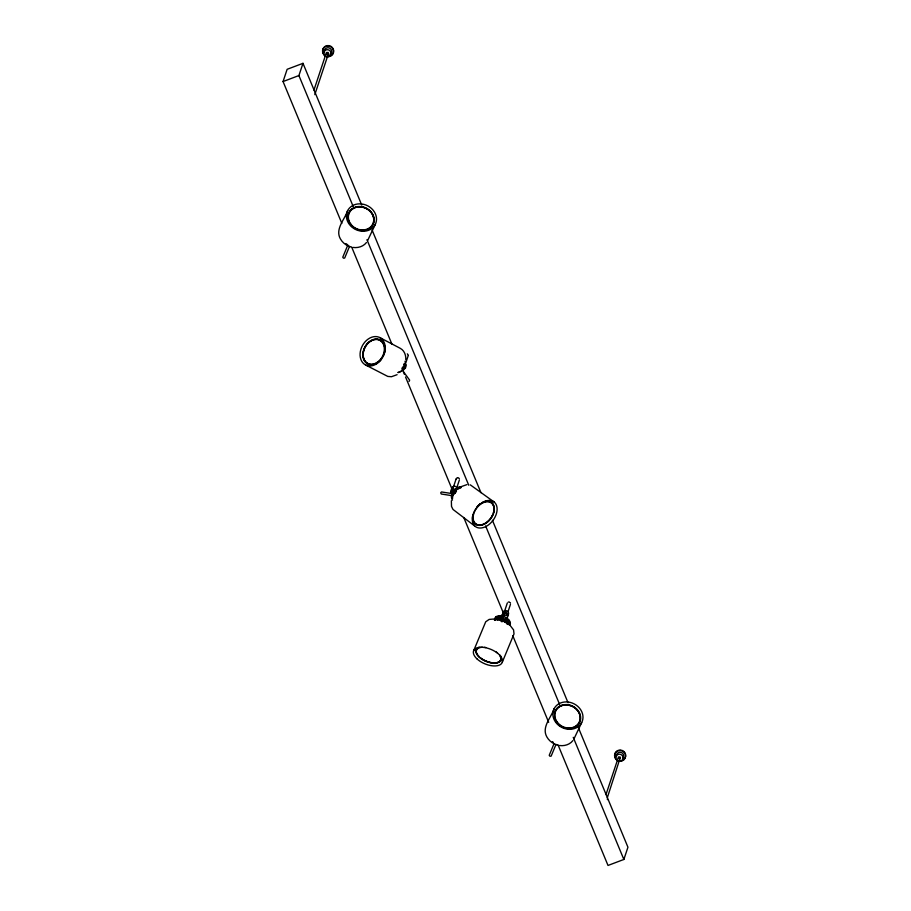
<?xml version="1.0" encoding="UTF-8"?>
<svg xmlns="http://www.w3.org/2000/svg" width="911" height="911" viewBox="0 0 911 911"><rect width="100%" height="100%" fill="white"/><g stroke="black" fill="none" stroke-linecap="round" stroke-linejoin="round"><path stroke-width="1.37" d="M347.695 210.566C344.848 219.335 334.872 228.98 340.338 238.784C342.547 242.781 346.431 245.697 350.781 246.961M502.542 620.881A7.447 3.781 22.5 0 0 501.505 620.505L501.517 620.334A7.778 3.951 22.5 0 0 497.338 619.742L497.839 618.523A7.778 3.951 22.5 0 1 502.018 619.116L502.007 619.286M503.02 616.838L503.031 616.667A7.778 3.951 22.5 0 0 498.852 616.075L498.351 617.294A7.778 3.951 22.5 0 1 502.53 617.886L503.031 616.667M451.366 500.72L451.514 506.436L453.006 509.443L475.178 526.376M314.807 94.642L328.484 53.544L328.176 52.474L326.582 52.474L326.605 54.022M607.284 797.82L620.391 757.2L618.854 756.79L618.455 758.294M451.48 493.386A2.722 2.631 18.4 0 1 450.945 492.111L450.751 491.929M451.287 493.477A2.984 2.892 18.4 0 1 450.706 492.077L452.05 488.649L451.97 489.731A2.722 2.631 18.4 0 1 454.68 489.412M505.127 614.037L504.535 615.529M459.269 487.556L459.338 487.26A7.778 5.204 -53.1 0 1 461.068 487.271M341.841 223.354L283.059 81.546L287.136 69.304L302.987 63.326L361.769 205.134M353.343 206.865L298.91 75.556L302.987 63.326M313.942 90.087L326.297 52.963M403.322 370.447L403.767 369.445M405.748 363.068L408.185 355.734M405.247 366.837A2.984 2.892 18.4 0 1 405.315 368.34L405.543 367.577L404.177 369.023M453.325 487.339L456.172 478.765A1.72 1.663 18.4 0 0 456.058 479.186M459.338 480.12L456.889 487.453A2.984 2.892 18.4 0 0 451.549 489.549M504.466 611.566L507.313 602.991M503.327 616.064L504.899 612.226L506.357 612.124M507.325 613.274L507.165 614.299A2.984 2.892 18.4 0 1 507.529 617.18M508.031 611.691L510.467 604.346M605.986 794.586L618.33 757.462M557.942 744.651L608.013 865.45L623.864 859.46L627.941 847.219L578.405 727.73M328.484 53.544L327.402 54.353M620.516 758.043L620.004 758.704M347.626 245.514L342.764 257.244L343.47 258.189L344.677 258.075L349.539 246.334M473.515 651.069L485.722 621.78L489.15 619.423L494.514 618.956M495.026 620.38L495.8 619.332A7.447 3.781 22.5 0 1 498.01 618.717L497.839 618.523M496.039 617.931L496.552 616.713L496.039 617.931A7.778 3.951 22.5 0 0 495.163 618.82M498.01 618.717L497.338 619.742M498.511 617.499L498.852 616.075M501.505 620.505L502.018 619.116M503.567 621.336A7.447 3.781 22.5 0 1 504.523 621.86L505.172 620.516A7.778 3.951 22.5 0 1 508.236 623.17L507.461 624.388L508.236 623.17M504.523 621.86L505.172 620.516M505.685 619.298L506.197 618.068A7.778 3.951 22.5 0 1 509.249 620.721L508.748 621.94A7.778 3.951 22.5 0 0 505.685 619.298L506.197 618.068M508.475 621.94L509.249 620.721M509.283 623.91L510.103 622.76A7.778 3.951 22.5 0 1 509.853 623.933M509.591 623.989L510.103 622.76M502.303 662.16L514.009 633.919L513.565 629.911L510.388 625.777M554.082 743.581L549.219 755.31L549.937 756.255L551.144 756.141L556.006 744.401M504.352 614.321L505.366 612.067M506.664 615.027L506.937 614.504A2.722 2.631 18.4 0 1 507.268 617.134M367.486 240.868L375.218 224.55A15.441 13.289 25.4 0 0 359.891 203.848A15.441 13.289 25.4 0 0 349.266 224.277A15.441 13.289 25.4 0 0 375.218 224.55M554.161 708.633C551.314 717.401 541.339 727.046 546.805 736.851C549.014 740.837 552.897 743.763 557.247 745.027M573.953 738.935L581.685 722.617A15.441 13.289 25.4 0 0 566.357 701.914A15.441 13.289 25.4 0 0 555.733 722.343A15.441 13.289 25.4 0 0 581.685 722.617M405.213 368.477L405.042 368.34A2.722 2.631 18.4 0 0 404.974 366.974M451.742 489.56L451.856 489.423A2.984 2.892 18.4 0 1 453.279 488.888M366.427 242.542C363.341 246.562 357.921 248.179 353.012 247.439M572.882 740.609C569.796 744.629 564.376 746.246 559.479 745.505M327.55 53.521L327.083 53.328M452.186 498.294L451.936 498.476A7.778 5.204 -53.1 0 1 451.947 494.662M409.028 381.47L409.665 380.172L402.024 369.684M397.105 374.683L391.479 376.721L387.801 376.425L365.664 365.026M461.33 486.599L466.887 484.629M283.059 81.546L298.91 75.556M453.12 495.322L452.858 495.345A7.778 5.204 -53.1 0 0 452.642 498.306M404.689 364.537L404.951 364.525A7.778 5.887 -62.3 0 1 403.266 368.761L402.184 368.135L403.266 368.761M505.969 613.012L504.933 612.978L505.924 613.126M503.373 619.446L502.849 620.3L503.92 619.958M504.592 613.149L504.421 613.114A2.984 2.892 18.4 0 0 502.052 614.823M504.432 613.433L504.466 613.445A2.722 2.631 18.4 0 0 502.268 614.993M452.676 495.778L441.22 494.001L440.719 492.783L441.482 491.951L454.407 493.944A8.108 5.432 -53.1 0 1 456.513 490.983M453.211 490.961L452.573 491.245M495.743 618.854L495.425 618.763A7.778 3.951 22.5 0 1 496.552 616.713M470.258 484.823L494.206 502.063A15.441 10.34 -53.1 0 1 486.85 526A15.441 10.34 -53.1 0 1 473.025 514.59A15.441 10.34 -53.1 0 1 494.206 502.063M504.546 615.529L505.263 615.836M451.321 489.366L452.528 489.97M451.161 490.391L453.143 491.291M379.682 337.514L400.18 348.287C404.336 350.382 406.101 355.324 405.805 359.765M403.801 364.07L404.951 364.525M456.548 488.387L457.527 489.321L456.548 488.387A7.778 5.204 -53.1 0 0 453.348 491.598L453.541 491.701M455.375 493.079L455.181 492.965A7.778 5.204 -53.1 0 1 455.864 492.031M347.9 245.013L345.952 243.601M459.338 487.26L460.249 487.943M453.348 491.598L454.27 492.282A7.778 5.204 -53.1 0 1 457.47 489.07M552.419 741.668L553.341 742.431M404.689 367.031L405.441 367.702M404.279 367.759L405.019 368.431M372.109 230.084L480.974 492.692M492.407 520.272L568.065 702.78M366.951 239.695L468.744 485.233M485.609 525.943L559.639 704.522M573.247 737.352L623.864 859.46M351.646 246.995L391.924 344.164M403.357 371.734L404.438 374.364M405.532 376.983L452.346 489.913M463.767 517.482L503.51 613.342M512.756 635.662L548.684 722.321M554.332 713.78A13.563 11.672 25.4 0 1 568.726 704.818A13.563 11.672 25.4 0 1 580.66 718.825A13.563 11.672 25.4 0 1 566.87 728.481M564.9 728.06A13.563 11.672 25.4 0 1 554.446 717.356M502.678 613.775A2.984 2.892 18.4 0 1 506.789 610.814A2.984 2.892 18.4 0 1 507.427 615.813M504.056 612.784A1.72 1.663 18.4 0 1 504.284 612.42M508.247 602.114A1.72 1.663 18.4 0 1 509.556 602.148M510.251 602.695A1.72 1.663 18.4 0 1 510.479 603.071M499.638 655.408A13.016 6.616 22.5 0 1 494.035 663.014A13.016 6.616 22.5 0 1 477.694 655.237A13.016 6.616 22.5 0 1 482.477 647.254M484.14 647.3A13.016 6.616 22.5 0 1 485.893 647.516M496.267 651.969A13.016 6.616 22.5 0 1 497.6 653.085M501.187 658.573A13.278 6.741 22.5 0 1 493.136 662.821M491.336 662.593A13.278 6.741 22.5 0 1 489.48 662.195M487.613 661.637A13.278 6.741 22.5 0 1 480.757 658.049M479.391 656.911A13.278 6.741 22.5 0 1 478.355 647.721M500.663 656.307A13.278 6.741 22.5 0 1 501.061 657.469M500.185 655.237A13.563 6.889 22.5 0 1 495.459 663.117A13.563 6.889 22.5 0 1 478.73 656.683A13.563 6.889 22.5 0 1 479.3 647.197M495.436 619.89A8.108 4.122 22.5 0 1 508.008 624.388M494.354 619.913A8.108 4.122 22.5 0 1 503.168 619.343M504.273 619.833A8.108 4.122 22.5 0 1 509.397 625.299M494.65 619.264A8.108 4.122 22.5 0 1 503.681 618.125M504.785 618.615A8.108 4.122 22.5 0 1 509.648 625.288M504.068 620.118A7.447 3.781 22.5 0 1 505.036 620.63M505.286 617.385A8.108 4.122 22.5 0 1 509.784 624.57M495.242 619.366A8.108 4.122 22.5 0 1 504.182 616.895M504.671 621.746A7.778 3.951 22.5 0 1 507.734 624.388M495.015 619.56A7.778 3.951 22.5 0 1 495.527 619.161M498.032 619.582A6.286 3.188 22.5 0 1 497.349 617.92M497.383 617.43A6.286 3.188 22.5 0 1 497.839 616.588M503.487 616.223A6.286 3.188 22.5 0 1 504.375 616.542M509.169 621.655A6.286 3.188 22.5 0 1 508.998 622.099M496.301 618.102A7.447 3.781 22.5 0 1 497.668 617.601M508.896 622.612A7.447 3.781 22.5 0 1 509.158 623.272M501.016 621.382A8.108 4.122 22.5 0 1 502.155 621.792M456.718 478.093A1.72 1.663 18.4 0 1 457.538 477.785M457.982 477.797A1.72 1.663 18.4 0 1 459.338 478.833M481.509 503.088A13.278 8.894 -53.1 0 1 493.386 512.893M492.737 514.669A13.278 8.894 -53.1 0 1 479.698 525.1A13.278 8.894 -53.1 0 1 472.889 515.307M479.96 504.125A13.278 8.894 -53.1 0 0 477.125 506.789A13.563 9.076 -53.1 0 1 479.983 503.999M483.183 502.109A13.563 9.076 -53.1 0 1 494.331 509.397A13.563 9.076 -53.1 0 1 482.09 525.043A13.563 9.076 -53.1 0 1 472.763 515.41M452.311 497.474A8.108 5.432 -53.1 0 1 452.608 495.368M452.972 494.274A8.108 5.432 -53.1 0 1 461.239 487.579M452.175 493.876A6.286 4.202 -53.1 0 1 453.314 491.393M458.142 487.897A6.286 4.202 -53.1 0 1 459.543 487.897M452.516 500.139A8.108 5.432 -53.1 0 1 453.154 491.484A8.108 5.432 -53.1 0 1 461.194 486.975M453.45 494.32A7.447 4.988 -53.1 0 1 453.894 493.341M458.404 488.82A7.447 4.988 -53.1 0 1 459.303 488.455M358.433 229.993A13.563 11.672 25.4 0 1 350.621 210.02A13.563 11.672 25.4 0 1 373.032 214.825A13.563 11.672 25.4 0 1 360.403 230.415M406.09 364.309A2.984 2.892 18.4 0 1 404.165 367.919M407.297 353.878A1.72 1.663 18.4 0 1 407.661 354.128M408.139 354.869A1.72 1.663 18.4 0 1 408.219 355.301M383.406 355.541A13.278 10.055 -62.3 0 0 374.956 339.427A13.278 10.055 -62.3 0 0 363.728 358.683A13.278 10.055 -62.3 0 0 381.413 358.957A13.563 10.272 -62.3 0 1 364.354 360.813A13.563 10.272 -62.3 0 1 370.526 340.805A13.563 10.272 -62.3 0 1 384.909 347.956M384.932 349.835A13.563 10.272 -62.3 0 1 384.226 353.684M405.053 361.2A8.108 6.138 -62.3 0 1 401.888 370.697M400.988 371.403A8.108 6.138 -62.3 0 1 398.073 372.61M400.897 371.141A7.778 5.887 -62.3 0 1 399.986 371.677M399.052 372.064A7.778 5.887 -62.3 0 1 398.096 372.292M404.336 364.036A8.108 6.138 -62.3 0 1 404.097 365.186M403.71 366.324A8.108 6.138 -62.3 0 1 402.571 368.454M403.471 366.256A7.778 5.887 -62.3 0 1 402.377 368.295M325.341 55.981A5.534 5.352 18.4 0 1 324.794 46.916A5.534 5.352 18.4 0 1 333.437 50.424A5.534 5.352 18.4 0 1 326.673 56.516M325.478 55.571A5.534 5.352 18.4 0 1 323.883 47.452A5.534 5.352 18.4 0 1 332.333 47.486A5.534 5.352 18.4 0 1 330.989 55.594M329.668 56.129A5.534 5.352 18.4 0 1 326.81 56.106M325.591 56.345A3.69 3.576 18.4 0 1 325.238 50.31A3.69 3.576 18.4 0 1 331 52.644A3.69 3.576 18.4 0 1 326.491 56.71M324.487 52.246A3.69 3.576 18.4 0 1 326.719 47.964A3.69 3.576 18.4 0 1 331.331 49.832A3.69 3.576 18.4 0 1 329.907 54.444M617.373 760.48A5.534 5.352 18.4 0 1 616.451 751.7A5.534 5.352 18.4 0 1 625.219 754.012A5.534 5.352 18.4 0 1 620.14 761.209M615.46 758.089A5.534 5.352 18.4 0 1 618.239 750.368A5.534 5.352 18.4 0 1 625.618 754.513A5.534 5.352 18.4 0 1 620.277 760.799M607.261 799.084A2.266 2.198 18.4 0 1 607.489 799.619M618.523 761.209A3.69 3.576 18.4 0 1 616.576 755.435A3.69 3.576 18.4 0 1 622.737 756.255A3.69 3.576 18.4 0 1 619.48 761.334M616.531 756.745A3.69 3.576 18.4 0 1 620.96 752.372A3.69 3.576 18.4 0 1 622.703 758.373M452.209 489.879L452.072 490.835L452.243 489.765M556.951 722.434A13.278 11.433 25.4 0 0 579.271 722.674A13.278 11.433 25.4 0 0 566.084 704.875A13.278 11.433 25.4 0 0 556.951 722.434M557.236 722.15A13.016 11.205 25.4 0 0 579.111 722.377A13.016 11.205 25.4 0 0 566.198 704.932A13.016 11.205 25.4 0 0 557.236 722.15M477.148 659.04A15.441 7.846 22.5 0 0 501.802 663.219A15.441 7.846 22.5 0 0 484.789 647.573A15.441 7.846 22.5 0 0 477.148 659.04M485.404 523.313A13.016 8.711 -53.1 0 0 491.61 503.145A13.016 8.711 -53.1 0 0 473.754 513.702A13.016 8.711 -53.1 0 0 485.404 523.313M350.484 224.368A13.278 11.433 25.4 0 0 372.804 224.607A13.278 11.433 25.4 0 0 359.617 206.808A13.278 11.433 25.4 0 0 350.484 224.368M350.769 224.083A13.016 11.205 25.4 0 0 372.645 224.311A13.016 11.205 25.4 0 0 359.731 206.865A13.016 11.205 25.4 0 0 350.769 224.083M376.972 362.498A13.016 9.862 -62.3 0 0 380.9 341.033A13.016 9.862 -62.3 0 0 363.375 351.988A13.016 9.862 -62.3 0 0 376.972 362.498M376.494 363.922A15.441 11.695 -62.3 0 0 381.162 338.448A15.441 11.695 -62.3 0 0 360.357 351.452A15.441 11.695 -62.3 0 0 376.494 363.922"/></g></svg>
